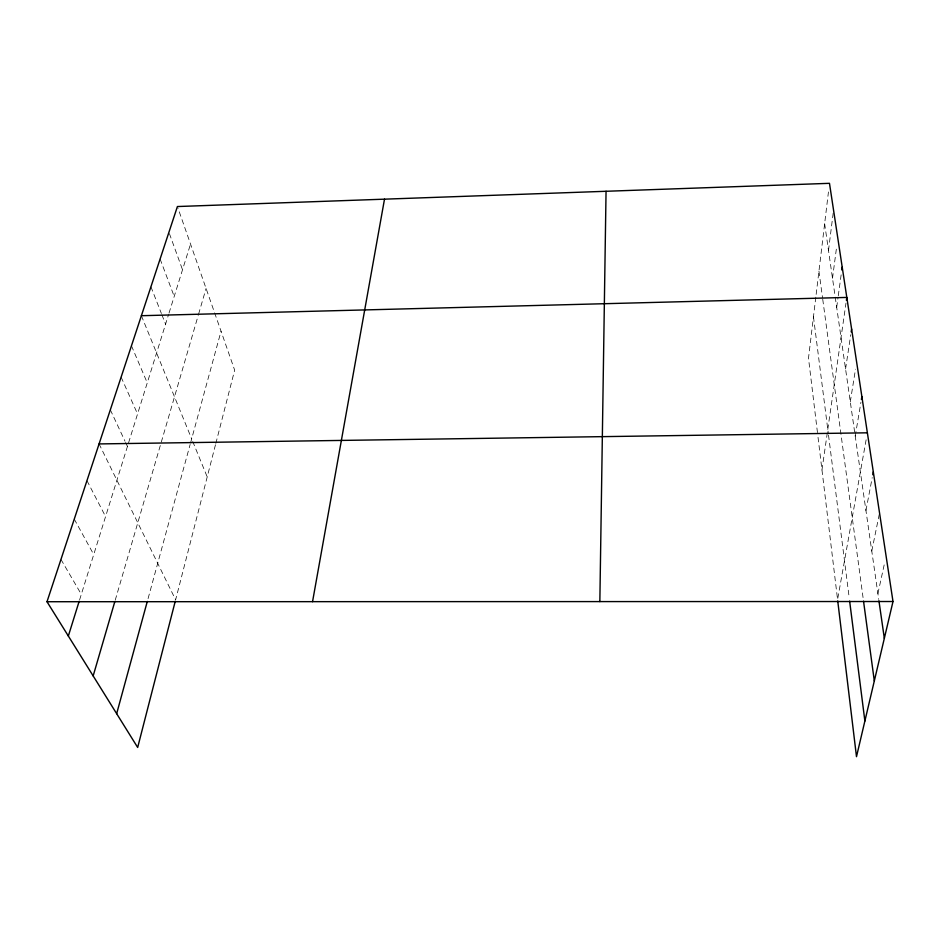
<?xml version="1.0" encoding="UTF-8"?>
<svg xmlns="http://www.w3.org/2000/svg" width="940" height="940" viewBox="0 0 940 940"><rect width="100%" height="100%" fill="white"/><g stroke="black" fill="none" stroke-linecap="round" stroke-linejoin="round"><path stroke-width="0.7" stroke-dasharray="4.7 3.53" d="M815.814 297.181L808.494 358.163L817.553 433.363M816.155 294.385L828.445 191.96M828.504 250.428L833.369 211.571M832.511 278.299L836.659 246.668M836.694 307.31L838.069 297.252M838.269 295.818L841.218 274.292M821.959 469.93L827.4 432.189M827.788 429.439L845.988 303.15M845.565 368.985L850.747 334.757M850.289 401.815L855.506 369.185M855.224 436.101L860.934 402.285M866.128 439.791L837.575 599.544L817.73 434.785M865.94 510.561L872.214 477.602M871.78 551.075L879.252 514.321M877.901 593.622L884.881 561.627M215.471 444.785L175.627 599.826L99.076 443.927M215.824 443.422L234.659 370.125L177.883 207.881M148.073 598.592L190.138 444.456M190.526 443.057L221.041 331.221M115.232 600.19L198.199 315.488M198.599 314.089L206.072 288.439M79.594 599.908L168.589 314.454M169.024 313.079L190.538 244.047M60.959 559.429L81.322 594.35M74.26 519.115L93.73 554.577M86.962 480.657L105.574 516.577M110.333 409.816L124.996 441.201M125.608 442.505L127.441 446.43M121.119 377.14L137.557 414M131.459 345.791L147.263 382.862M141.388 315.711L191.666 438.863M192.724 441.436L207.211 476.933M150.929 286.806L161.386 313.478M161.903 314.818L165.569 324.159M160.106 259.017L174.206 296.453M169.412 233.625L182.525 269.768M824.639 223.626L835.014 295.701M835.225 297.158L878.736 599.391M818.94 271.155L822.547 297.909M822.735 299.296L863.343 599.755M813.464 316.792L828.328 433.657M828.504 435.067L849.266 598.216"/><path stroke-width="1.41" d="M599.849 601.6L606.053 191.278M841.817 269.98L842.205 267.113M846.4 300.283L846.811 297.428L141.388 315.711M851.182 331.902L851.616 329.059M861.404 399.465L861.886 396.645M312.55 601.67L384.507 199.162M872.766 474.735L873.307 471.868M175.263 601.212L137.675 747.453L47 601.729L177.413 206.542L829.48 183.324L893 601.518L856.493 756.677L837.74 600.966M116.666 713.672L147.298 601.424M93.166 675.919L114.833 601.577M68.338 636.016L79.16 601.295M99.076 443.927L867.373 432.811M47 601.729L893 601.518M878.935 600.836L884.34 638.342M863.531 601.189L874.318 680.948M849.631 601.118L864.882 721.027"/></g></svg>
